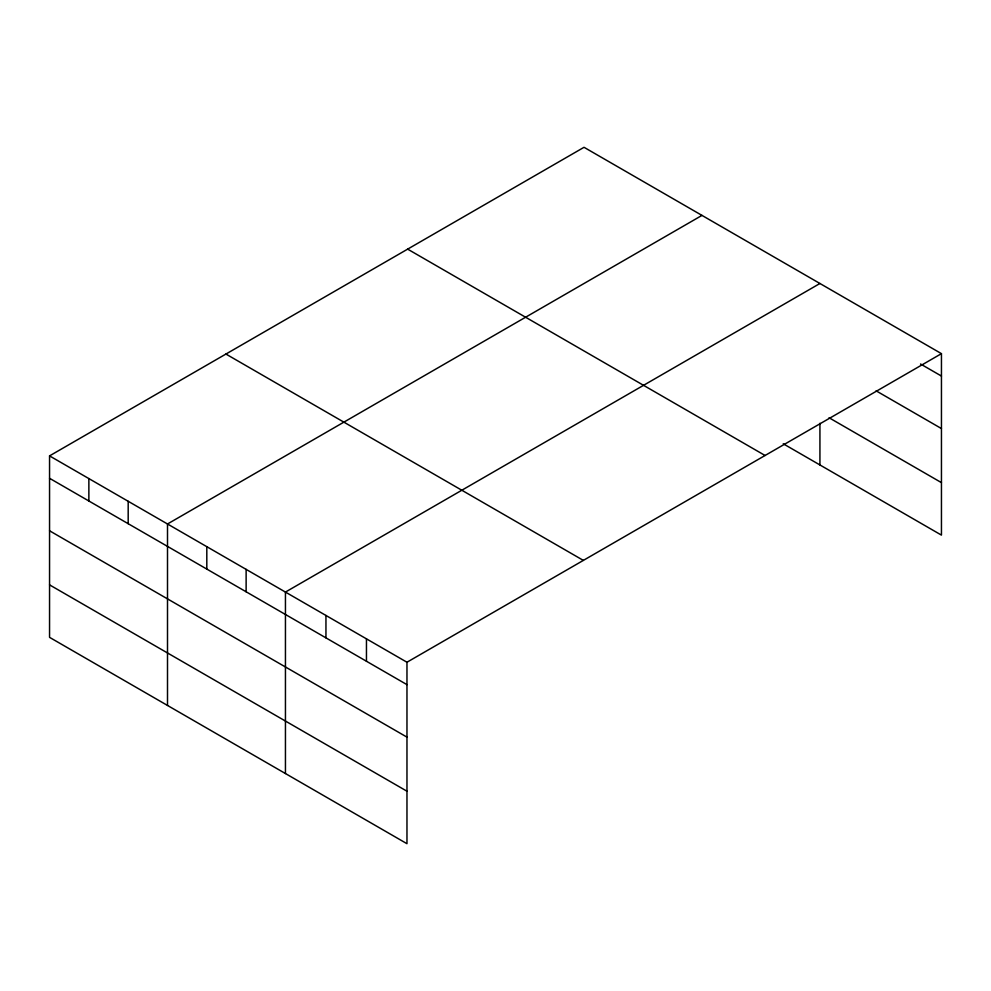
<?xml version="1.0" encoding="UTF-8"?>
<svg xmlns="http://www.w3.org/2000/svg" width="991" height="991" viewBox="0 0 991 991"><rect width="100%" height="100%" fill="white"/><g stroke="black" fill="none" stroke-linecap="round" stroke-linejoin="round"><path stroke-width="1.49" d="M783.237 443.77L941.45 535.115L941.45 353.651L584.033 147.3L49.55 455.885L49.55 637.349L406.967 843.7L406.967 662.236L49.55 455.885M701.975 215.394L167.504 523.979L167.504 705.443M819.929 283.488L285.445 592.073L285.445 773.537M406.967 662.236L941.45 353.651M920.54 363.994L941.45 376.06M876.118 390.838L941.45 428.558M829.071 417.756L941.45 482.629M407.648 249.137L765.077 455.488M225.923 354.047L583.352 560.398M49.55 478.294L406.967 684.645M49.55 530.78L406.967 737.131M49.55 584.863L406.967 791.214M819.929 423.281L819.929 464.952M366.459 638.848L366.459 661.257M325.952 615.461L325.952 637.87M246.127 569.379L246.127 591.788M206.809 546.673L206.809 569.094M128.186 501.285L128.186 523.694M88.868 478.579L88.868 500.988"/></g></svg>
